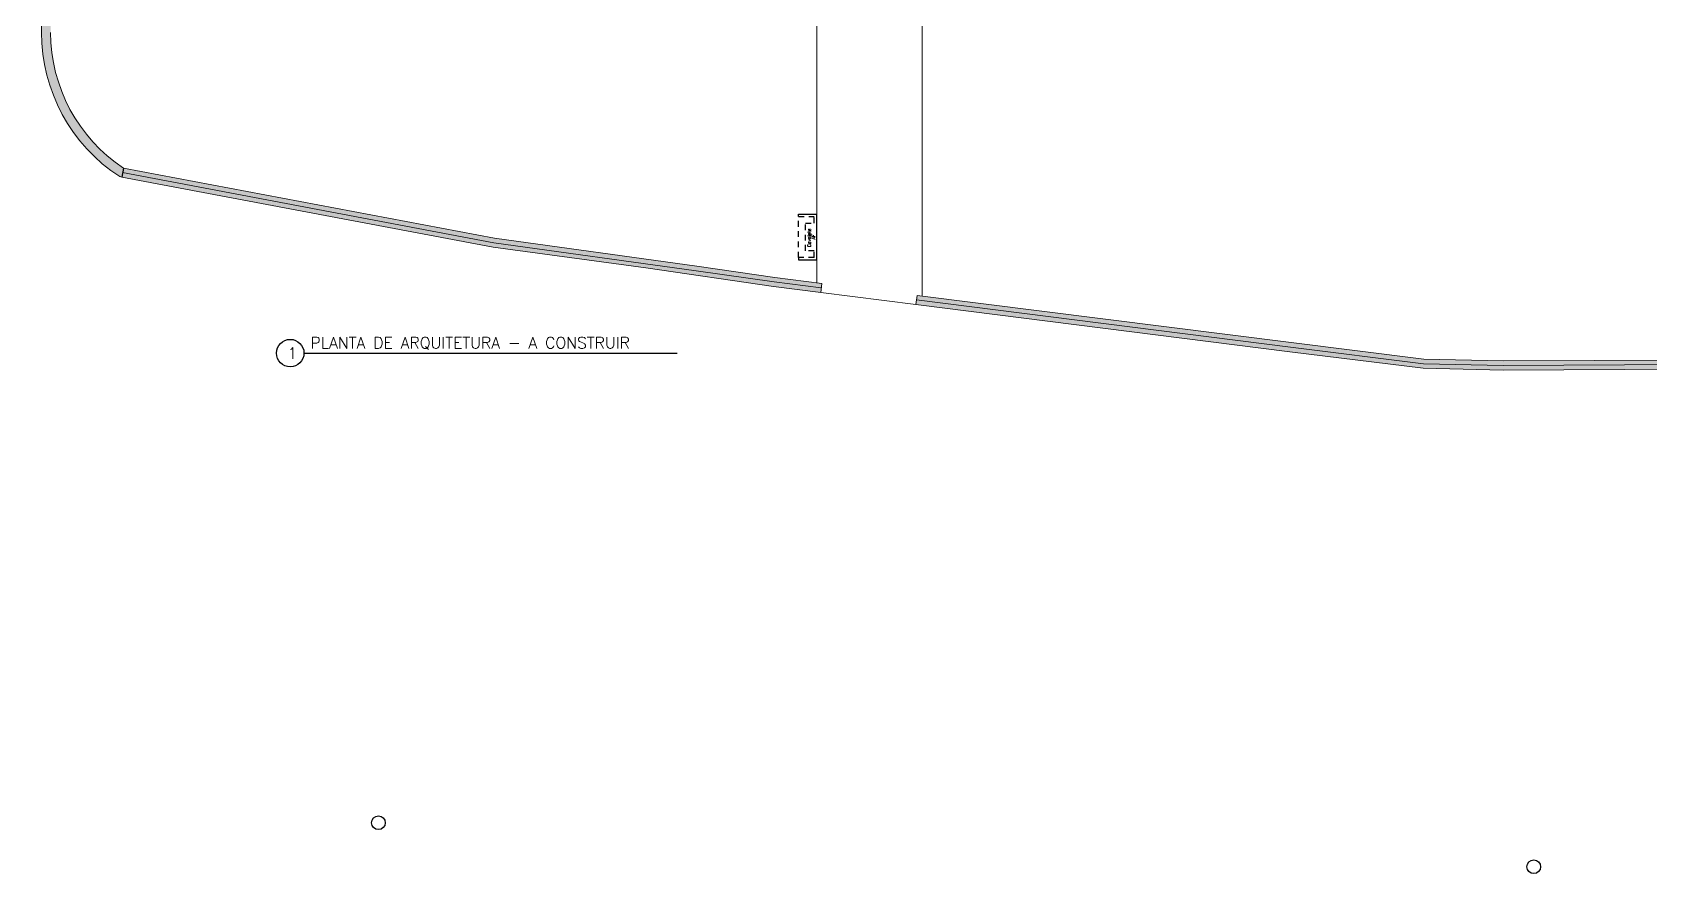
# Model space of a CAD drawing. Extents: x 0 to 11638, y -6007 to 0.
# Drawn here: x 10540.16 to 10575.55, y -5611.1 to -5592.71 of the extents above; entities that cross this region are included whole.
import ezdxf

# ---------------------------------------------------------------- set-up
doc = ezdxf.new("R2010")
doc.units = 0
doc.linetypes.add('HIDDEN2', pattern=[0.1875, 0.125, -0.0625])
doc.layers.get('0').update_dxf_attribs({"linetype": 'CONTINUOUS'})
for name, color, linetype, lineweight in [('ARQ - Alvenaria Alta', 251, 'CONTINUOUS', 13), ('ARQ - Alvenaria Média-Baixa', 252, 'CONTINUOUS', 20), ('ARQ - Grades', 1, 'CONTINUOUS', 15), ('ARQ - Guias Calçadas Sarjetas', 254, 'CONTINUOUS', 20), ('Elétrica', 30, 'CONTINUOUS', 20), ('Hidrossanitário - Água Fria', 5, 'CONTINUOUS', 5)]:
    doc.layers.add(name, color=color, linetype=linetype, lineweight=lineweight)
doc.layers.add('ARQ - Cotas', color=1, linetype='CONTINUOUS')
doc.styles.add('ROMANS', font='romans.shx', dxfattribs={"height": 0.3})

msp = doc.modelspace()

# ---------------------------------------------------------------- hatches: boundary and pattern name
at = {"layer": 'ARQ - Alvenaria Média-Baixa', "lineweight": -2}
h = msp.add_hatch(color=256, dxfattribs=at)
h.dxf.hatch_style = 1
h.paths.add_polyline_path([(10554.76530291355, -5597.827158284326), (10552.84211938616, -5597.54982224454), (10550.27222594765, -5597.206570442732), (10542.15475683889, -5595.673412579467), (10542.1361765173, -5595.771671279436), (10550.25610114958, -5597.305292920899), (10552.92853726246, -5597.674098833866), (10556.3870609486, -5598.161817846563), (10557.41719087982, -5598.291939007776), (10557.42972282741, -5598.192727363856), (10556.40046004571, -5598.062715736886)])
h.paths.add_polyline_path([(10552.92853726246, -5597.674098833866), (10550.25610114958, -5597.305292920899), (10542.1361765173, -5595.771671279436), (10542.11792916351, -5595.868169138864), (10550.24034673425, -5597.40408535378), (10552.81532088197, -5597.749562063285), (10552.94242322947, -5597.76815825538), (10554.73850440942, -5598.026898103078), (10556.37344874262, -5598.260893037335), (10557.40465893222, -5598.391150651699), (10557.41719087982, -5598.291939007776), (10556.3870609486, -5598.161817846563)])
h = msp.add_hatch(color=256, dxfattribs=at)
h.dxf.hatch_style = 1
h.paths.add_polyline_path([(10559.50063540216, -5598.555109907245), (10559.48810345457, -5598.654321551169), (10567.66578685484, -5599.687288003093), (10570.58124646723, -5600.049249237255), (10572.32923031489, -5600.088646874083), (10589.16444203388, -5600.007071238341), (10589.1639594505, -5599.907254729646), (10572.33011447607, -5599.988641405225), (10570.58855205927, -5599.949388500399), (10567.67821316601, -5599.588063015676)])
h.paths.add_polyline_path([(10559.51316734975, -5598.455898263324), (10559.50063540216, -5598.555109907245), (10567.67821316601, -5599.588063015676), (10570.58855205927, -5599.949388500399), (10572.33011447607, -5599.988641405225), (10589.1639594505, -5599.907254729646), (10589.16347598564, -5599.80725589827), (10572.33099956835, -5599.888635957353), (10570.59585765131, -5599.849527763542), (10567.69063947718, -5599.488838028259)])
at = {"layer": 'ARQ - Cotas', "lineweight": -2}
h = msp.add_hatch(color=7, dxfattribs=at)
h.dxf.hatch_style = 1
edge = h.paths.add_edge_path()
edge.add_line((10639.44913664615, -5568.17786394368), (10639.44913664615, -5599.764141897403))
edge.add_line((10639.44913664615, -5599.764141897403), (10639.64913664615, -5599.764141897403))
edge.add_line((10639.64913664615, -5599.764141897403), (10639.64913664615, -5567.97541864403))
edge.add_line((10639.64913664615, -5567.97541864403), (10540.16470668688, -5569.184418840687))
edge.add_line((10540.16470668688, -5569.184418840687), (10540.36470668688, -5592.706879376954))
edge.add_arc((10544.12704046397, -5592.706879376954), 3.762333777083767, 180, 236.9356636005083)
edge.add_line((10542.0743848234, -5595.859935080781), (10542.11792916351, -5595.868169138863))
edge.add_line((10542.11792916351, -5595.868169138863), (10542.15475683889, -5595.673412579463))
edge.add_arc((10544.12704046397, -5592.706879376954), 3.562333777083084, 179.9865117259979, 236.382267327301, ccw=False)
edge.add_line((10540.5647067856, -5592.706040750898), (10540.36639370403, -5569.381982575626))
edge.add_line((10540.36639370403, -5569.381982575626), (10639.44913664615, -5568.17786394368))
h.paths.add_polyline_path([(10639.5372609077, -5598.01258877912), (10639.5372609077, -5597.918880524292)], flags=16)

# ---------------------------------------------------------------- linework, layer by layer
at = {"lineweight": -2}
for p, q in [((10542.15475683889, -5595.673412579467), (10542.11792916351, -5595.868169138868)), ((10546.10471593632, -5599.716687085297), (10554.26260346727, -5599.716687085297))]:
    msp.add_line(p, q, dxfattribs=at)
msp.add_circle((10545.80471593633, -5599.716687085297), 0.3, dxfattribs=at)
at = {"layer": 'ARQ - Alvenaria Alta'}
for p, q in [((10540.16470668688, -5569.184418840689), (10540.36470668688, -5592.706879376955)), ((10542.11792916351, -5595.868169138868), (10542.0743848234, -5595.859935080784))]:
    msp.add_line(p, q, dxfattribs=at)
for radius, end in [(3.762333777083747, 236.9356636005429), (3.562333777083747, 236.3822673272957)]:
    msp.add_arc((10544.12704046397, -5592.706879376955), radius, 180, end, dxfattribs=at)
at = {"layer": 'ARQ - Alvenaria Média-Baixa', "lineweight": -2}
for p, q in [((10556.92144508858, -5596.729050229853), (10556.92144508858, -5596.679050229852)), ((10556.92144508858, -5596.679050229852), (10557.32144508858, -5596.679050229852)), ((10557.32144508858, -5597.679050229852), (10557.32144508858, -5596.679050229852)), ((10556.92144508858, -5597.629050229852), (10556.92144508858, -5597.679050229852)), ((10556.92144508858, -5597.679050229852), (10557.32144508858, -5597.679050229852))]:
    msp.add_line(p, q, dxfattribs=at)
at = {"layer": 'ARQ - Alvenaria Média-Baixa', "linetype": 'HIDDEN2', "lineweight": -2}
for p, q in [((10556.92144508858, -5597.629050229852), (10556.92144508858, -5596.729050229853)), ((10556.92144508858, -5596.729050229853), (10557.26144508858, -5596.729050229853)), ((10557.26144508858, -5596.879050229852), (10557.26144508858, -5596.729050229853)), ((10557.07144508858, -5597.479050229853), (10557.07144508858, -5596.879050229852)), ((10557.07144508858, -5596.879050229852), (10557.26144508858, -5596.879050229852)), ((10557.26144508858, -5597.479050229853), (10557.07144508858, -5597.479050229851)), ((10557.26144508858, -5597.629050229852), (10557.26144508858, -5597.479050229853)), ((10557.26144508858, -5597.629050229852), (10556.92144508858, -5597.629050229852))]:
    msp.add_line(p, q, dxfattribs=at)
at = {"layer": 'ARQ - Alvenaria Média-Baixa'}
for p, q in [((10557.42972282741, -5598.192727363856), (10557.40465893223, -5598.3911506517)), ((10559.51316734975, -5598.455898263326), (10559.48810345457, -5598.65432155117)), ((10589.16347598564, -5599.807255898337), (10572.33099956835, -5599.888635957353)), ((10585.08682700253, -5600.02678386375), (10572.33099956835, -5600.088638294775))]:
    msp.add_line(p, q, dxfattribs=at)
for points in [[(10542.15475683889, -5595.673412579467), (10550.27222594765, -5597.206570442732), (10554.6929099541, -5597.816640929761)], [(10542.11792916351, -5595.868169138868), (10550.24034673425, -5597.40408535378), (10553.57752188976, -5597.851824331193), (10556.37344874262, -5598.260893037335), (10557.40465893223, -5598.3911506517)], [(10554.69453321899, -5597.816864946226), (10556.40046004571, -5598.062715736886), (10557.42972282741, -5598.192727363856)], [(10559.51316734975, -5598.455898263324), (10567.69063947718, -5599.488838028259), (10570.59585765131, -5599.849527763542), (10572.33099956835, -5599.888635957353)], [(10559.48810345457, -5598.654321551169), (10567.66578685484, -5599.687288003093), (10570.58124646724, -5600.049249237255), (10572.32649293248, -5600.088585176489)]]:
    msp.add_lwpolyline(points, dxfattribs=at)
at = {"layer": 'ARQ - Grades'}
msp.add_line((10585.08634442611, -5599.926968795656), (10572.33148303321, -5599.988634788655), dxfattribs=at)
for points in [[(10542.13619781945, -5595.771675302803), (10550.25610114958, -5597.305292920899), (10554.67923915629, -5597.915702068898)], [(10554.67923915625, -5597.915702068893), (10556.3870609486, -5598.161817846563), (10557.41719087982, -5598.291939007776)], [(10559.50063540216, -5598.555109907245), (10567.67821316601, -5599.588063015676), (10570.58855205927, -5599.949388500399), (10572.32874625042, -5599.988610566921)]]:
    msp.add_lwpolyline(points, dxfattribs=at)
at = {"layer": 'ARQ - Guias Calçadas Sarjetas', "ltscale": 0.01, "transparency": 33554684}
for p, q in [((10557.32144508858, -5586.536241707434), (10557.32144508858, -5598.179050229852)), ((10559.62144508858, -5586.536241707434), (10559.62144508858, -5598.469575397328)), ((10559.48810345457, -5598.654321551169), (10557.40465893223, -5598.391150651703))]:
    msp.add_line(p, q, dxfattribs=at)
at = {"layer": 'Elétrica', "lineweight": -2}
for centre in [(10547.73285913275, -5609.983297949345), (10572.99641935578, -5610.946575673136)]:
    msp.add_circle(centre, 0.15, dxfattribs=at)

# ---------------------------------------------------------------- texts
at = {"lineweight": -2, "char_height": 0.25, "attachment_point": 1, "style": 'ROMANS'}
for s, width, insert in [('1', 0.3938222769647837, (10545.7461321743, -5599.592379523748)), ('PLANTA DE ARQUITETURA - A CONSTRUIR', 8.240664665101576, (10546.24682098461, -5599.367163467249))]:
    msp.add_mtext_dynamic_manual_height_columns(s, width=width, gutter_width=750, heights=[0], dxfattribs=dict(at, insert=insert))
at = {"layer": 'Hidrossanitário - Água Fria', "linetype": 'ByBlock', "char_height": 0.072, "attachment_point": 1, "rotation": 90, "style": 'ROMANS'}
for s, insert in [('Cavalete', (10557.11669217465, -5597.39988598355)), ('AF', (10557.21313628639, -5597.234101248228))]:
    msp.add_mtext_dynamic_manual_height_columns(s, width=1.577649605350161, gutter_width=14.4, heights=[0], dxfattribs=dict(at, insert=insert))

doc.saveas('drawing.dxf')
